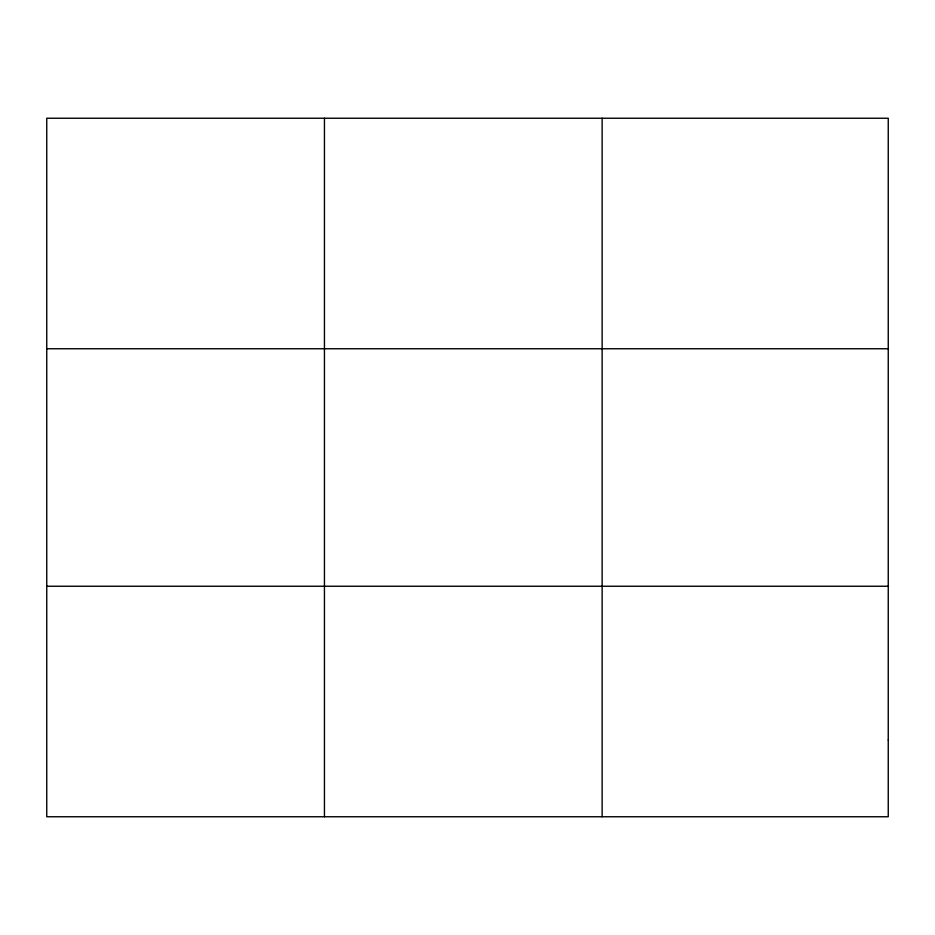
<?xml version="1.0" encoding="UTF-8"?>
<svg xmlns="http://www.w3.org/2000/svg" width="935" height="935" viewBox="0 0 935 935"><rect width="100%" height="100%" fill="white"/><g stroke="black" fill="none" stroke-linecap="round" stroke-linejoin="round"><path stroke-width="1.4" d="M324.445 118.242L324.445 816.758M602.14 118.242L602.14 816.758M46.75 348.755L888.25 348.755M46.75 586.245L888.25 586.245M888.25 739.924L888.25 816.758L46.75 816.758L46.75 118.242L888.25 118.242L888.25 739.924"/></g></svg>
